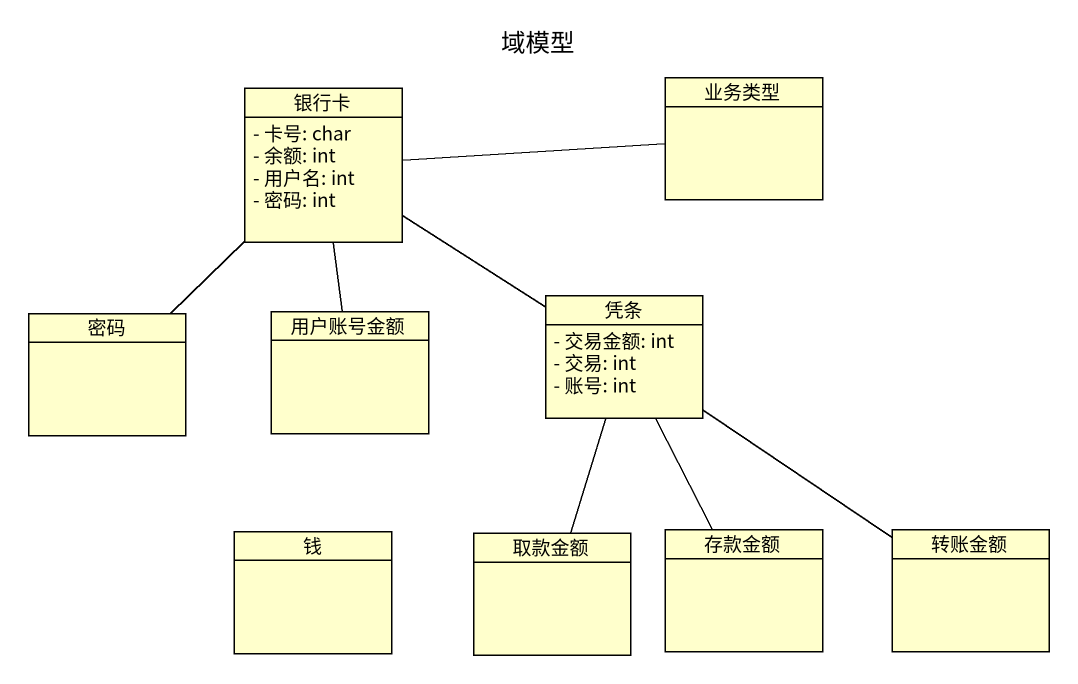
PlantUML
@startuml
title 域模型
hide circle
hide empty members
skinparam classAttributeIconSize 0
class 银行卡 {
  - 卡号: char
  - 余额: int
  - 用户名: int
  - 密码: int
}
class 业务类型
class 密码
class 用户账号金额
class 凭条 {
  - 交易金额: int
  - 交易: int
  - 账号: int
}
class 钱
class 取款金额
class 存款金额
class 转账金额
银行卡 -right- 业务类型
银行卡 -- 密码
银行卡 -- 用户账号金额
银行卡 -- 凭条
凭条 -- 取款金额
凭条 -- 存款金额
凭条 -- 转账金额
@enduml
